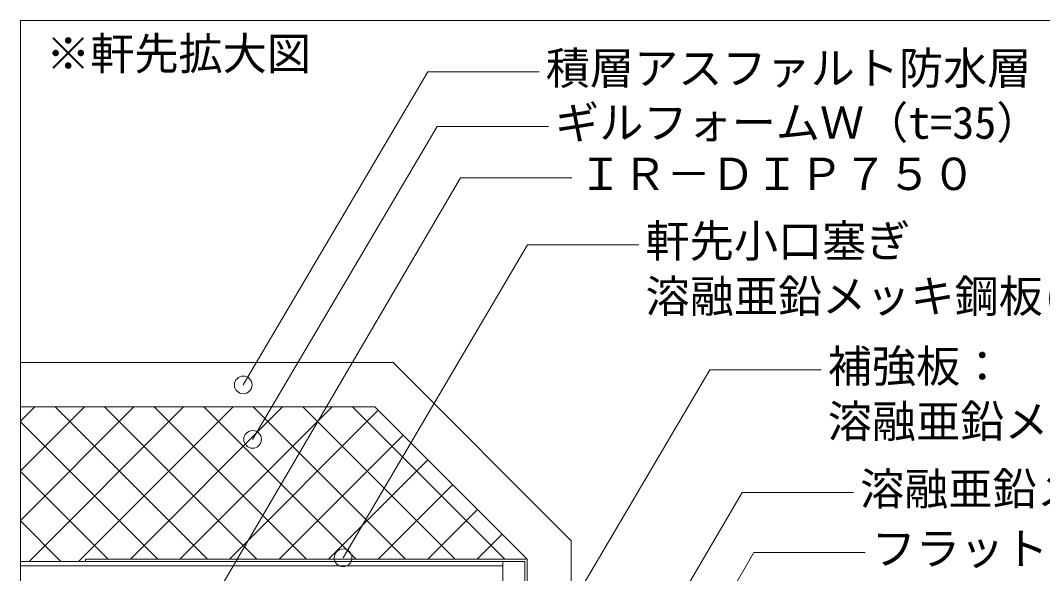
# Model space of a CAD drawing. Units: millimetres, scale not verified. Extents: x -1380 to 1380, y -955 to 955.
# Drawn here: x -900 to -437, y 289.5 to 540 of the extents above; entities that cross this region are included whole.
import ezdxf
from ezdxf.enums import TextEntityAlignment as Align

# ---------------------------------------------------------------- set-up
doc = ezdxf.new("R2010")
doc.units = ezdxf.units.MM
doc.header["$LTSCALE"] = 3
doc.linetypes.add('DASHED1', pattern=[1.8, 1.2, -0.6])
for name, color, linetype, lineweight in [('0-0_0', 7, 'Continuous', 18), ('0-1_HATCH', 9, 'Continuous', 18), ('0-2_BOUSUI', 1, 'Continuous', 18), ('0-3_MOJI', 7, 'Continuous', 18), ('0-5_dannnetu', 6, 'Continuous', 18), ('0-6_KANAMONO', 5, 'DASHED1', 18), ('0-9_dekki', 3, 'Continuous', 18)]:
    doc.layers.add(name, color=color, linetype=linetype, lineweight=lineweight)
doc.styles.add('ＭＳ ゴシック', font='')
doc.styles.get('ＭＳ ゴシック').set_extended_font_data('MS Gothic')

msp = doc.modelspace()

# ---------------------------------------------------------------- linework, layer by layer
at = {"layer": '0-0_0'}
msp.add_lwpolyline([(-899.959, -659.998), (900.041, -659.998), (900.041, 540.002), (-899.959, 540.002)], close=True, dxfattribs=at)
at = {"layer": '0-1_HATCH'}
for p, q in [((-899.959, 358.498), (-893.432, 365.025)), ((-899.959, 336.047), (-870.981, 365.025)), ((-899.959, 313.596), (-848.53, 365.025)), ((-896.08, 295.025), (-826.08, 365.025)), ((-815.301, 296.025), (-884.301, 365.025)), ((-873.629, 295.025), (-803.629, 365.025)), ((-792.85, 296.025), (-861.85, 365.025)), ((-850.178, 296.025), (-781.178, 365.025)), ((-770.4, 296.025), (-839.4, 365.025)), ((-827.728, 296.025), (-758.728, 365.025)), ((-747.949, 296.025), (-816.949, 365.025)), ((-805.277, 296.025), (-737.854, 363.448)), ((-725.498, 296.025), (-794.498, 365.025)), ((-703.048, 296.025), (-772.048, 365.025)), ((-680.597, 296.025), (-749.597, 365.025)), ((-837.751, 296.025), (-899.959, 358.232)), ((-782.827, 296.025), (-726.629, 352.223)), ((-760.376, 296.025), (-715.403, 340.997)), ((-860.202, 296.025), (-899.959, 335.782)), ((-737.925, 296.025), (-704.178, 329.772)), ((-715.475, 296.025), (-692.953, 318.547)), ((-881.653, 295.025), (-899.959, 313.331)), ((-693.024, 296.025), (-681.728, 307.321)), ((-670.573, 296.025), (-670.502, 296.096))]:
    msp.add_line(p, q, dxfattribs=at)
at = {"layer": '0-2_BOUSUI'}
msp.add_lwpolyline([(-650.431, 195.732), (-650.431, 304.309), (-731.147, 385.025), (-899.959, 385.025)], dxfattribs=at)
at = {"layer": '0-3_MOJI'}
msp.add_lwpolyline([(-899.959, 540.002), (-174.959, 540.002), (-174.959, 10.002), (-899.959, 10.002)], close=True, dxfattribs=at)
msp.add_lwpolyline([(-899.959, 540.002), (-174.959, 540.002), (-174.959, 10.002), (-899.959, 10.002)], close=True, dxfattribs=at)
for points in [[(-664.984, 516.67), (-715.422, 516.67), (-799.008, 374.943)], [(-660.76, 492.023), (-711.198, 492.023), (-794.784, 350.296)], [(-650.196, 468.798), (-700.634, 468.798), (-830.935, 246.158)], [(-619.791, 438.393), (-670.229, 438.393), (-753.815, 296.666)], [(-537.254, 381.737), (-587.692, 381.737), (-674.042, 235.222)], [(-522.603, 326.175), (-573.041, 326.175), (-694.855, 118.235)], [(-517.339, 299.116), (-567.777, 299.116), (-644.497, 166.232)]]:
    msp.add_lwpolyline(points, dxfattribs=at)
for centre in [(-799.008, 374.943), (-794.784, 350.296), (-753.815, 296.666)]:
    msp.add_circle(centre, 4, dxfattribs=at)
at = {"layer": '0-5_dannnetu'}
for p in [(-899.959, 365.025), (-670.431, 296.025)]:
    msp.add_line(p, (-739.431, 365.025), dxfattribs=at)
at = {"layer": '0-6_KANAMONO', "linetype": 'Continuous'}
msp.add_lwpolyline([(-671.431, 93.025), (-671.431, 295.025), (-870.431, 295.025), (-870.431, 296.025), (-670.431, 296.025), (-670.431, 93.025)], dxfattribs=at)
at = {"layer": '0-9_dekki'}
for p, q in [((-899.959, 295.025), (-681.431, 295.025)), ((-899.959, 293.025), (-681.431, 293.025)), ((-681.431, 145.025), (-681.431, 295.025))]:
    msp.add_line(p, q, dxfattribs=at)

# ---------------------------------------------------------------- texts
at = {"layer": '0-3_MOJI', "style": 'ＭＳ ゴシック'}
for s, p in [('※軒先拡大図', (-888.32, 513.26)), ('積層アスファルト防水層', (-661.984, 506.67)), ('ギルフォームＷ（t=35）', (-657.76, 482.023)), ('ＩＲ－ＤＩＰ７５０', (-647.196, 458.798)), ('軒先小口塞ぎ', (-616.791, 428.393)), ('溶融亜鉛メッキ鋼板(t=0.5)', (-616.791, 403.393)), ('補強板：', (-534.254, 371.737)), ('溶融亜鉛メッキ鋼板(t=1.6)', (-534.254, 346.737)), ('溶融亜鉛メッキ鋼板(t=1.0)', (-519.603, 316.175)), ('フラットバー', (-514.339, 289.116))]:
    msp.add_text(s, height=14.66, dxfattribs=at).set_placement(p, align=Align.BOTTOM_LEFT)

doc.saveas('drawing.dxf')
